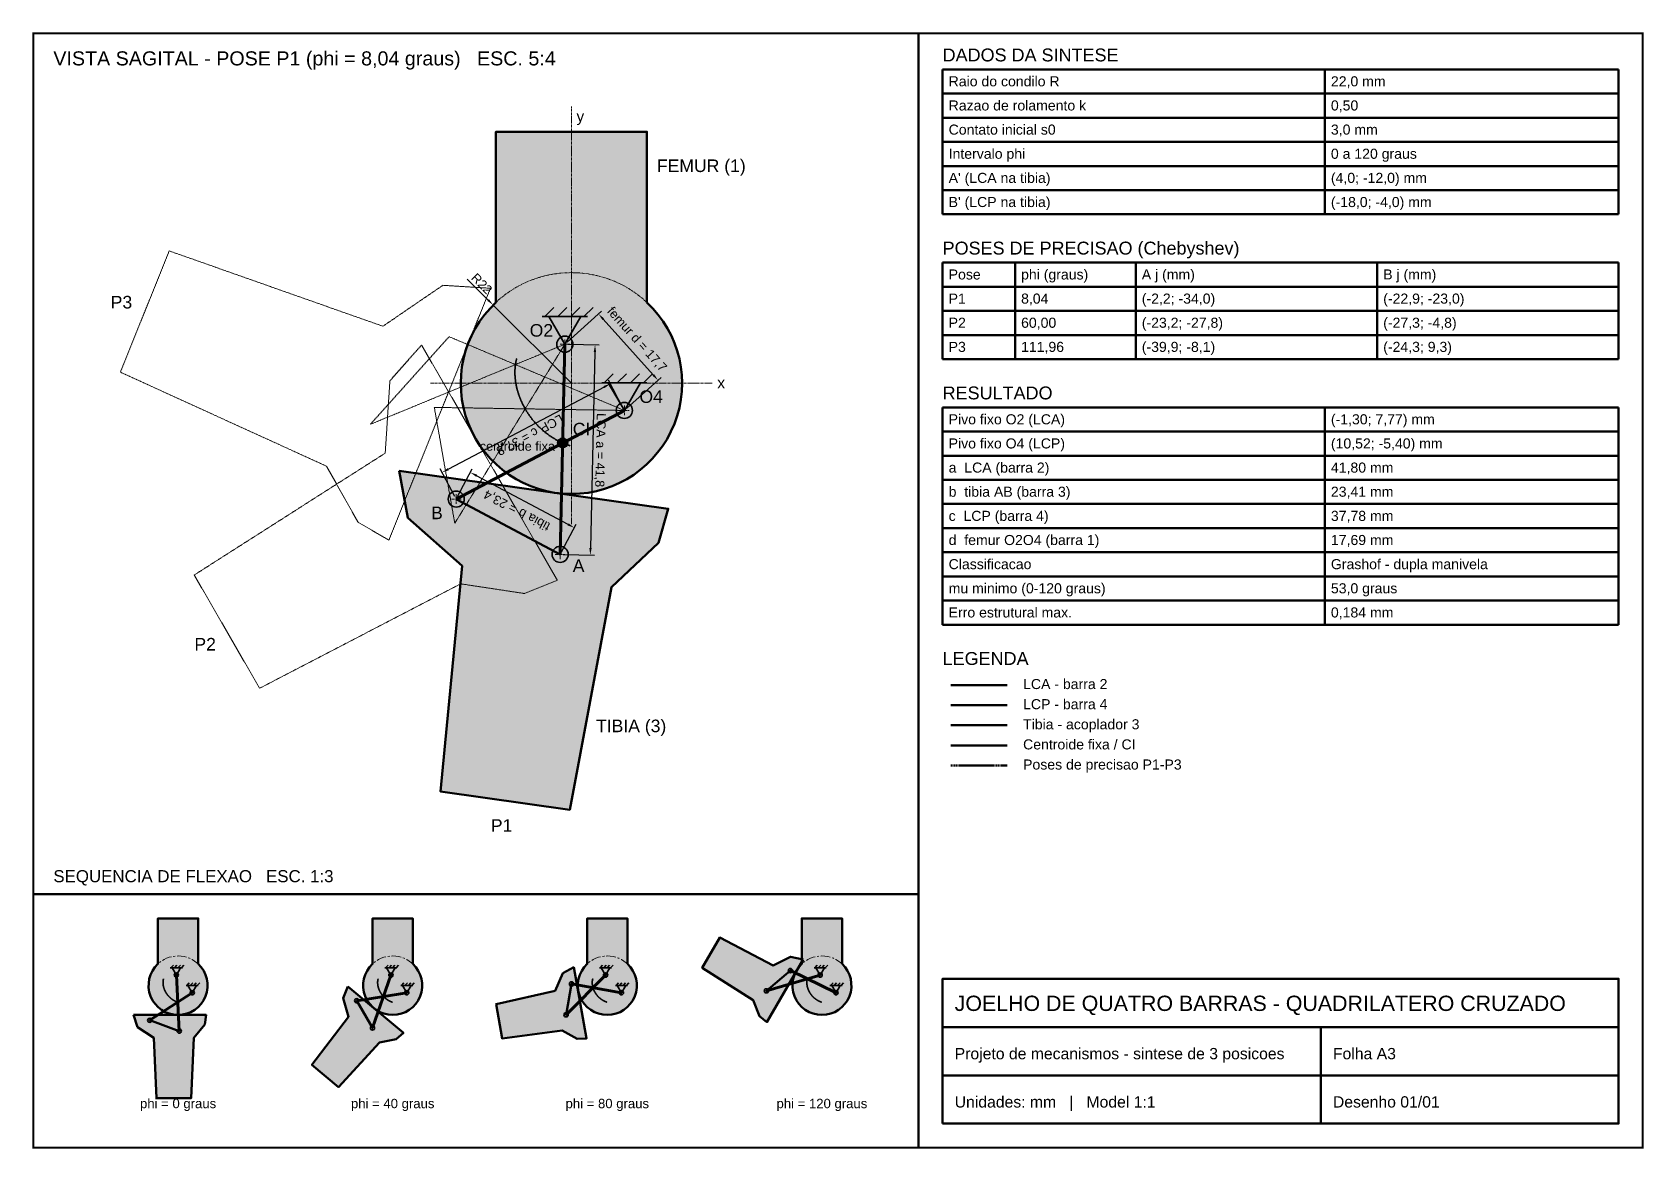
# Paper-space layout 'A3' of a CAD drawing. Header units: millimetres. Extents: x 10 to 410, y 10 to 287.
# The model-space entities are those that its viewports show. They can reach past a viewport. Long polylines and large blocks are cut down to what shows.
import ezdxf
from ezdxf.enums import TextEntityAlignment as Align

# ---------------------------------------------------------------- set-up
doc = ezdxf.new("R2010")
doc.units = ezdxf.units.MM
doc.header["$LTSCALE"] = 0.25
doc.linetypes.add('CENTER', pattern=[5.08, 3.175, -0.635, 0.635, -0.635])
doc.linetypes.add('DASHED', pattern=[1.524, 1.27, -0.254])
for name, color, linetype, lineweight in [('ACOPLADOR_AB', 30, 'CONTINUOUS', 50), ('CENTROIDE', 5, 'CONTINUOUS', 35), ('CI', 5, 'CONTINUOUS', 25), ('CONDILO_REF', 8, 'CENTER', 18), ('COTAS', 3, 'CONTINUOUS', 18), ('EIXOS', 8, 'CENTER', 13), ('FEMUR', 8, 'CONTINUOUS', 50), ('FORMATO', 7, 'CONTINUOUS', 50), ('LCA_BARRA2', 1, 'CONTINUOUS', 70), ('LCP_BARRA4', 4, 'CONTINUOUS', 70), ('PIVOS', 7, 'CONTINUOUS', 35), ('POSES_PRECISAO', 9, 'DASHED', 18), ('TEXTO', 7, 'CONTINUOUS', 25), ('TIBIA_BARRA3', 30, 'CONTINUOUS', 50)]:
    doc.layers.add(name, color=color, linetype=linetype, lineweight=lineweight)
doc.layers.add('VIEWPORT', color=8, linetype='CONTINUOUS', lineweight=13, plot=False)
doc.layers.get('VIEWPORT').off()
doc.styles.add('CAD', font='arial.ttf')
doc.dimstyles.new('COTA_MECANISMO', dxfattribs={"dimtxt": 1.8, "dimasz": 1.4, "dimexe": 0.8, "dimexo": 0.6, "dimgap": 0.5, "dimtad": 1, "dimdec": 1, "dimtxsty": 'CAD', "dimcen": 2.5, "dimclrd": 3, "dimclre": 3, "dimclrt": 3, "dimazin": 3, "dimtfac": 1, "dimtmove": 0, "dimatfit": 3})

msp = doc.modelspace()

# ---------------------------------------------------------------- hatches: boundary and pattern name
at = {"layer": 'CI'}
h = msp.add_hatch(color=5, dxfattribs=at)
edge = h.paths.add_edge_path()
edge.add_arc((-1.74, -11.86), 1, 0, 360)
at = {"layer": 'FEMUR'}
for points in [[(15, 16.09), (15, 50), (-15, 50), (-15, 16.09, 2.539565)], [(15, -213.91), (15, -180), (-15, -180), (-15, -213.91, 2.539565)], [(175, -213.91), (175, -180), (145, -180), (145, -213.91, 2.539565)], [(335, -213.91), (335, -180), (305, -180), (305, -213.91, 2.539565)], [(495, -213.91), (495, -180), (465, -180), (465, -213.91, 2.539565)]]:
    msp.add_hatch(color=254, dxfattribs=at).paths.add_polyline_path(points)
at = {"layer": 'TIBIA_BARRA3'}
for points in [[(-34.22, -17.38), (19.25, -24.94), (17.28, -31.73), (7.96, -40.51), (-0.32, -84.79), (-26.06, -81.15), (-21.75, -36.32), (-32.51, -26.72)], [(465.98, -210.54), (438.98, -257.3), (433.42, -252.94), (428.76, -241.01), (390.79, -216.77), (403.79, -194.26), (443.76, -215.03), (456.69, -208.63)], [(295.17, -216.33), (304.54, -269.51), (297.48, -269.74), (286.24, -263.6), (241.58, -269.44), (237.06, -243.84), (281.03, -234.05), (286.83, -220.84)], [(126.6, -230.65), (167.97, -265.36), (162.7, -270.08), (150.14, -272.6), (119.69, -305.79), (99.77, -289.07), (127.16, -253.32), (123.11, -239.47)], [(-33.17, -251.98), (20.83, -251.98), (19.83, -258.98), (11.83, -268.98), (9.83, -313.98), (-16.17, -313.98), (-18.17, -268.98), (-30.17, -260.98)]]:
    msp.add_hatch(color=254, dxfattribs=at).paths.add_polyline_path(points)

# ---------------------------------------------------------------- linework, layer by layer
at = {"layer": 'ACOPLADOR_AB'}
for p, q in [((-2.24, -34.02), (-22.9, -23.02)), ((438.59, -233.98), (456.52, -218.93)), ((289.25, -251.89), (293.31, -228.84)), ((144.93, -261.7), (133.22, -241.43)), ((0.83, -263.98), (-21.17, -255.98))]:
    msp.add_line(p, q, dxfattribs=at)
at = {"layer": 'CENTROIDE'}
for points in [[(-0.27, -12.41), (-0.45, -12.35), (-0.64, -12.29), (-0.82, -12.23), (-1, -12.16), (-1.19, -12.09), (-1.37, -12.02), (-1.55, -11.94), (-1.73, -11.87), (-1.91, -11.79), (-2.09, -11.71), (-2.27, -11.62), (-2.44, -11.53), (-2.62, -11.45), (-2.79, -11.35), (-2.97, -11.26), (-3.14, -11.16), (-3.31, -11.06), (-3.48, -10.96), (-3.65, -10.86), (-3.82, -10.75), (-3.99, -10.64), (-4.15, -10.53), (-4.32, -10.42), (-4.48, -10.31), (-4.64, -10.19), (-4.8, -10.07), (-4.96, -9.95), (-5.12, -9.83), (-5.27, -9.7), (-5.43, -9.57), (-5.58, -9.45), (-5.73, -9.32), (-5.88, -9.18), (-6.02, -9.05), (-6.17, -8.91), (-6.31, -8.78), (-6.46, -8.64), (-6.6, -8.5), (-6.74, -8.36), (-6.87, -8.21), (-7.01, -8.07), (-7.14, -7.92), (-7.27, -7.77), (-7.4, -7.62), (-7.53, -7.47), (-7.65, -7.32), (-7.78, -7.17), (-7.9, -7.01), (-8.02, -6.86), (-8.13, -6.7), (-8.25, -6.54), (-8.36, -6.39), (-8.47, -6.23), (-8.58, -6.07), (-8.69, -5.9), (-8.8, -5.74), (-8.9, -5.58), (-9, -5.41), (-9.1, -5.25), (-9.19, -5.08), (-9.29, -4.92), (-9.38, -4.75), (-9.47, -4.58), (-9.56, -4.41), (-9.64, -4.24), (-9.73, -4.07), (-9.81, -3.9), (-9.89, -3.73), (-9.96, -3.56), (-10.04, -3.39), (-10.11, -3.22), (-10.18, -3.05), (-10.25, -2.88), (-10.31, -2.7), (-10.38, -2.53), (-10.44, -2.36), (-10.5, -2.19), (-10.55, -2.01), (-10.61, -1.84), (-10.66, -1.67), (-10.71, -1.49), (-10.76, -1.32), (-10.8, -1.15), (-10.85, -0.97), (-10.89, -0.8), (-10.93, -0.63), (-10.96, -0.46), (-11, -0.28), (-11.03, -0.11), (-11.06, 0.06), (-11.09, 0.23), (-11.11, 0.4), (-11.13, 0.57), (-11.15, 0.75), (-11.17, 0.92), (-11.19, 1.09), (-11.2, 1.25), (-11.21, 1.42), (-11.22, 1.59), (-11.23, 1.76), (-11.23, 1.93), (-11.24, 2.09), (-11.23, 2.26), (-11.23, 2.43), (-11.23, 2.59), (-11.22, 2.75), (-11.21, 2.92), (-11.2, 3.08), (-11.19, 3.24), (-11.17, 3.4), (-11.15, 3.56), (-11.13, 3.72), (-11.11, 3.88), (-11.08, 4.04), (-11.05, 4.19), (-11.02, 4.35), (-10.99, 4.5), (-10.95, 4.66), (-10.91, 4.81), (-10.87, 4.96)], [(-0.27, -242.41), (-0.45, -242.35), (-0.64, -242.29), (-0.82, -242.23), (-1, -242.16), (-1.19, -242.09), (-1.37, -242.02), (-1.55, -241.94), (-1.73, -241.87), (-1.91, -241.79), (-2.09, -241.71), (-2.27, -241.62), (-2.44, -241.53), (-2.62, -241.45), (-2.79, -241.35), (-2.97, -241.26), (-3.14, -241.16), (-3.31, -241.06), (-3.48, -240.96), (-3.65, -240.86), (-3.82, -240.75), (-3.99, -240.64), (-4.15, -240.53), (-4.32, -240.42), (-4.48, -240.31), (-4.64, -240.19), (-4.8, -240.07), (-4.96, -239.95), (-5.12, -239.83), (-5.27, -239.7), (-5.43, -239.57), (-5.58, -239.45), (-5.73, -239.32), (-5.88, -239.18), (-6.02, -239.05), (-6.17, -238.91), (-6.31, -238.78), (-6.46, -238.64), (-6.6, -238.5), (-6.74, -238.36), (-6.87, -238.21), (-7.01, -238.07), (-7.14, -237.92), (-7.27, -237.77), (-7.4, -237.62), (-7.53, -237.47), (-7.65, -237.32), (-7.78, -237.17), (-7.9, -237.01), (-8.02, -236.86), (-8.13, -236.7), (-8.25, -236.54), (-8.36, -236.39), (-8.47, -236.23), (-8.58, -236.07), (-8.69, -235.9), (-8.8, -235.74), (-8.9, -235.58), (-9, -235.41), (-9.1, -235.25), (-9.19, -235.08), (-9.29, -234.92), (-9.38, -234.75), (-9.47, -234.58), (-9.56, -234.41), (-9.64, -234.24), (-9.73, -234.07), (-9.81, -233.9), (-9.89, -233.73), (-9.96, -233.56), (-10.04, -233.39), (-10.11, -233.22), (-10.18, -233.05), (-10.25, -232.88), (-10.31, -232.7), (-10.38, -232.53), (-10.44, -232.36), (-10.5, -232.19), (-10.55, -232.01), (-10.61, -231.84), (-10.66, -231.67), (-10.71, -231.49), (-10.76, -231.32), (-10.8, -231.15), (-10.85, -230.97), (-10.89, -230.8), (-10.93, -230.63), (-10.96, -230.46), (-11, -230.28), (-11.03, -230.11), (-11.06, -229.94), (-11.09, -229.77), (-11.11, -229.6), (-11.13, -229.43), (-11.15, -229.25), (-11.17, -229.08), (-11.19, -228.91), (-11.2, -228.75), (-11.21, -228.58), (-11.22, -228.41), (-11.23, -228.24), (-11.23, -228.07), (-11.24, -227.91), (-11.23, -227.74), (-11.23, -227.57), (-11.23, -227.41), (-11.22, -227.25), (-11.21, -227.08), (-11.2, -226.92), (-11.19, -226.76), (-11.17, -226.6), (-11.15, -226.44), (-11.13, -226.28), (-11.11, -226.12), (-11.08, -225.96), (-11.05, -225.81), (-11.02, -225.65), (-10.99, -225.5), (-10.95, -225.34), (-10.91, -225.19), (-10.87, -225.04)], [(159.73, -242.41), (159.55, -242.35), (159.36, -242.29), (159.18, -242.23), (159, -242.16), (158.81, -242.09), (158.63, -242.02), (158.45, -241.94), (158.27, -241.87), (158.09, -241.79), (157.91, -241.71), (157.73, -241.62), (157.56, -241.53), (157.38, -241.45), (157.21, -241.35), (157.03, -241.26), (156.86, -241.16), (156.69, -241.06), (156.52, -240.96), (156.35, -240.86), (156.18, -240.75), (156.01, -240.64), (155.85, -240.53), (155.68, -240.42), (155.52, -240.31), (155.36, -240.19), (155.2, -240.07), (155.04, -239.95), (154.88, -239.83), (154.73, -239.7), (154.57, -239.57), (154.42, -239.45), (154.27, -239.32), (154.12, -239.18), (153.98, -239.05), (153.83, -238.91), (153.69, -238.78), (153.54, -238.64), (153.4, -238.5), (153.26, -238.36), (153.13, -238.21), (152.99, -238.07), (152.86, -237.92), (152.73, -237.77), (152.6, -237.62), (152.47, -237.47), (152.35, -237.32), (152.22, -237.17), (152.1, -237.01), (151.98, -236.86), (151.87, -236.7), (151.75, -236.54), (151.64, -236.39), (151.53, -236.23), (151.42, -236.07), (151.31, -235.9), (151.2, -235.74), (151.1, -235.58), (151, -235.41), (150.9, -235.25), (150.81, -235.08), (150.71, -234.92), (150.62, -234.75), (150.53, -234.58), (150.44, -234.41), (150.36, -234.24), (150.27, -234.07), (150.19, -233.9), (150.11, -233.73), (150.04, -233.56), (149.96, -233.39), (149.89, -233.22), (149.82, -233.05), (149.75, -232.88), (149.69, -232.7), (149.62, -232.53), (149.56, -232.36), (149.5, -232.19), (149.45, -232.01), (149.39, -231.84), (149.34, -231.67), (149.29, -231.49), (149.24, -231.32), (149.2, -231.15), (149.15, -230.97), (149.11, -230.8), (149.07, -230.63), (149.04, -230.46), (149, -230.28), (148.97, -230.11), (148.94, -229.94), (148.91, -229.77), (148.89, -229.6), (148.87, -229.43), (148.85, -229.25), (148.83, -229.08), (148.81, -228.91), (148.8, -228.75), (148.79, -228.58), (148.78, -228.41), (148.77, -228.24), (148.77, -228.07), (148.76, -227.91), (148.77, -227.74), (148.77, -227.57), (148.77, -227.41), (148.78, -227.25), (148.79, -227.08), (148.8, -226.92), (148.81, -226.76), (148.83, -226.6), (148.85, -226.44), (148.87, -226.28), (148.89, -226.12), (148.92, -225.96), (148.95, -225.81), (148.98, -225.65), (149.01, -225.5), (149.05, -225.34), (149.09, -225.19), (149.13, -225.04)], [(319.73, -242.41), (319.55, -242.35), (319.36, -242.29), (319.18, -242.23), (319, -242.16), (318.81, -242.09), (318.63, -242.02), (318.45, -241.94), (318.27, -241.87), (318.09, -241.79), (317.91, -241.71), (317.73, -241.62), (317.56, -241.53), (317.38, -241.45), (317.21, -241.35), (317.03, -241.26), (316.86, -241.16), (316.69, -241.06), (316.52, -240.96), (316.35, -240.86), (316.18, -240.75), (316.01, -240.64), (315.85, -240.53), (315.68, -240.42), (315.52, -240.31), (315.36, -240.19), (315.2, -240.07), (315.04, -239.95), (314.88, -239.83), (314.73, -239.7), (314.57, -239.57), (314.42, -239.45), (314.27, -239.32), (314.12, -239.18), (313.98, -239.05), (313.83, -238.91), (313.69, -238.78), (313.54, -238.64), (313.4, -238.5), (313.26, -238.36), (313.13, -238.21), (312.99, -238.07), (312.86, -237.92), (312.73, -237.77), (312.6, -237.62), (312.47, -237.47), (312.35, -237.32), (312.22, -237.17), (312.1, -237.01), (311.98, -236.86), (311.87, -236.7), (311.75, -236.54), (311.64, -236.39), (311.53, -236.23), (311.42, -236.07), (311.31, -235.9), (311.2, -235.74), (311.1, -235.58), (311, -235.41), (310.9, -235.25), (310.81, -235.08), (310.71, -234.92), (310.62, -234.75), (310.53, -234.58), (310.44, -234.41), (310.36, -234.24), (310.27, -234.07), (310.19, -233.9), (310.11, -233.73), (310.04, -233.56), (309.96, -233.39), (309.89, -233.22), (309.82, -233.05), (309.75, -232.88), (309.69, -232.7), (309.62, -232.53), (309.56, -232.36), (309.5, -232.19), (309.45, -232.01), (309.39, -231.84), (309.34, -231.67), (309.29, -231.49), (309.24, -231.32), (309.2, -231.15), (309.15, -230.97), (309.11, -230.8), (309.07, -230.63), (309.04, -230.46), (309, -230.28), (308.97, -230.11), (308.94, -229.94), (308.91, -229.77), (308.89, -229.6), (308.87, -229.43), (308.85, -229.25), (308.83, -229.08), (308.81, -228.91), (308.8, -228.75), (308.79, -228.58), (308.78, -228.41), (308.77, -228.24), (308.77, -228.07), (308.76, -227.91), (308.77, -227.74), (308.77, -227.57), (308.77, -227.41), (308.78, -227.25), (308.79, -227.08), (308.8, -226.92), (308.81, -226.76), (308.83, -226.6), (308.85, -226.44), (308.87, -226.28), (308.89, -226.12), (308.92, -225.96), (308.95, -225.81), (308.98, -225.65), (309.01, -225.5), (309.05, -225.34), (309.09, -225.19), (309.13, -225.04)], [(479.73, -242.41), (479.55, -242.35), (479.36, -242.29), (479.18, -242.23), (479, -242.16), (478.81, -242.09), (478.63, -242.02), (478.45, -241.94), (478.27, -241.87), (478.09, -241.79), (477.91, -241.71), (477.73, -241.62), (477.56, -241.53), (477.38, -241.45), (477.21, -241.35), (477.03, -241.26), (476.86, -241.16), (476.69, -241.06), (476.52, -240.96), (476.35, -240.86), (476.18, -240.75), (476.01, -240.64), (475.85, -240.53), (475.68, -240.42), (475.52, -240.31), (475.36, -240.19), (475.2, -240.07), (475.04, -239.95), (474.88, -239.83), (474.73, -239.7), (474.57, -239.57), (474.42, -239.45), (474.27, -239.32), (474.12, -239.18), (473.98, -239.05), (473.83, -238.91), (473.69, -238.78), (473.54, -238.64), (473.4, -238.5), (473.26, -238.36), (473.13, -238.21), (472.99, -238.07), (472.86, -237.92), (472.73, -237.77), (472.6, -237.62), (472.47, -237.47), (472.35, -237.32), (472.22, -237.17), (472.1, -237.01), (471.98, -236.86), (471.87, -236.7), (471.75, -236.54), (471.64, -236.39), (471.53, -236.23), (471.42, -236.07), (471.31, -235.9), (471.2, -235.74), (471.1, -235.58), (471, -235.41), (470.9, -235.25), (470.81, -235.08), (470.71, -234.92), (470.62, -234.75), (470.53, -234.58), (470.44, -234.41), (470.36, -234.24), (470.27, -234.07), (470.19, -233.9), (470.11, -233.73), (470.04, -233.56), (469.96, -233.39), (469.89, -233.22), (469.82, -233.05), (469.75, -232.88), (469.69, -232.7), (469.62, -232.53), (469.56, -232.36), (469.5, -232.19), (469.45, -232.01), (469.39, -231.84), (469.34, -231.67), (469.29, -231.49), (469.24, -231.32), (469.2, -231.15), (469.15, -230.97), (469.11, -230.8), (469.07, -230.63), (469.04, -230.46), (469, -230.28), (468.97, -230.11), (468.94, -229.94), (468.91, -229.77), (468.89, -229.6), (468.87, -229.43), (468.85, -229.25), (468.83, -229.08), (468.81, -228.91), (468.8, -228.75), (468.79, -228.58), (468.78, -228.41), (468.77, -228.24), (468.77, -228.07), (468.76, -227.91), (468.77, -227.74), (468.77, -227.57), (468.77, -227.41), (468.78, -227.25), (468.79, -227.08), (468.8, -226.92), (468.81, -226.76), (468.83, -226.6), (468.85, -226.44), (468.87, -226.28), (468.89, -226.12), (468.92, -225.96), (468.95, -225.81), (468.98, -225.65), (469.01, -225.5), (469.05, -225.34), (469.09, -225.19), (469.13, -225.04)]]:
    msp.add_spline(points, degree=3, dxfattribs=at)
at = {"layer": 'CI', "linetype": 'DASHED'}
for p in [(-22.9, -23.02), (-2.24, -34.02)]:
    msp.add_line(p, (-1.74, -11.86), dxfattribs=at)
at = {"layer": 'CI'}
msp.add_circle((-1.74, -11.86), 1, dxfattribs=at)
at = {"layer": 'CONDILO_REF'}
for centre in [(0, 0), (0, -230), (160, -230), (320, -230), (480, -230)]:
    msp.add_circle(centre, 22, dxfattribs=at)
at = {"layer": 'EIXOS'}
for p, q in [((0, -28), (0, 55)), ((-2.26, 7.77), (-0.34, 7.77)), ((-1.3, 6.81), (-1.3, 8.73)), ((-28, 0), (28, 0)), ((9.56, -5.4), (11.48, -5.4)), ((10.52, -6.36), (10.52, -4.44)), ((-22.9, -23.98), (-22.9, -22.06)), ((-23.86, -23.02), (-21.94, -23.02)), ((-3.2, -34.02), (-1.28, -34.02)), ((-2.24, -34.98), (-2.24, -33.06)), ((455.56, -218.93), (457.48, -218.93)), ((456.52, -219.89), (456.52, -217.97)), ((-2.26, -222.23), (-0.34, -222.23)), ((-1.3, -223.19), (-1.3, -221.27)), ((157.74, -222.23), (159.66, -222.23)), ((158.7, -223.19), (158.7, -221.27)), ((317.74, -222.23), (319.66, -222.23)), ((318.7, -223.19), (318.7, -221.27)), ((477.74, -222.23), (479.66, -222.23)), ((478.7, -223.19), (478.7, -221.27)), ((292.35, -228.84), (294.27, -228.84)), ((293.31, -229.8), (293.31, -227.88)), ((438.59, -234.94), (438.59, -233.02)), ((9.56, -235.4), (11.48, -235.4)), ((10.52, -236.36), (10.52, -234.44)), ((169.56, -235.4), (171.48, -235.4)), ((170.52, -236.36), (170.52, -234.44)), ((329.56, -235.4), (331.48, -235.4)), ((330.52, -236.36), (330.52, -234.44)), ((437.63, -233.98), (439.55, -233.98)), ((489.56, -235.4), (491.48, -235.4)), ((490.52, -236.36), (490.52, -234.44)), ((132.26, -241.43), (134.18, -241.43)), ((133.22, -242.39), (133.22, -240.47)), ((288.29, -251.89), (290.21, -251.89)), ((289.25, -252.85), (289.25, -250.93)), ((-22.13, -255.98), (-20.21, -255.98)), ((-21.17, -256.94), (-21.17, -255.02)), ((143.97, -261.7), (145.89, -261.7)), ((144.93, -262.66), (144.93, -260.74)), ((-0.13, -263.98), (1.79, -263.98)), ((0.83, -264.94), (0.83, -263.02))]:
    msp.add_line(p, q, dxfattribs=at)
at = {"layer": 'FEMUR'}
for points in [[(15, 16.09), (15, 50), (-15, 50), (-15, 16.09, 2.539565)], [(15, -213.91), (15, -180), (-15, -180), (-15, -213.91, 2.539565)], [(175, -213.91), (175, -180), (145, -180), (145, -213.91, 2.539565)], [(335, -213.91), (335, -180), (305, -180), (305, -213.91, 2.539565)], [(495, -213.91), (495, -180), (465, -180), (465, -213.91, 2.539565)]]:
    msp.add_lwpolyline(points, format="xyb", close=True, dxfattribs=at)
at = {"layer": 'LCA_BARRA2'}
for p, q in [((-1.3, 7.77), (-2.24, -34.02)), ((-1.3, -222.23), (0.83, -263.98)), ((158.7, -222.23), (144.93, -261.7)), ((318.7, -222.23), (289.25, -251.89)), ((478.7, -222.23), (438.59, -233.98))]:
    msp.add_line(p, q, dxfattribs=at)
at = {"layer": 'LCP_BARRA4'}
for p, q in [((10.52, -5.4), (-22.9, -23.02)), ((490.52, -235.4), (456.52, -218.93)), ((330.52, -235.4), (293.31, -228.84)), ((10.52, -235.4), (-21.17, -255.98)), ((170.52, -235.4), (133.22, -241.43))]:
    msp.add_line(p, q, dxfattribs=at)
at = {"layer": 'PIVOS'}
for p, q in [((-5.8, 13.27), (3.2, 13.27)), ((-5.3, 13.27), (-3.5, 15.07)), ((-2.7, 13.27), (-0.9, 15.07)), ((-0.1, 13.27), (1.7, 15.07)), ((2.5, 13.27), (4.3, 15.07)), ((6.02, 0.1), (15.02, 0.1)), ((6.52, 0.1), (8.32, 1.9)), ((9.12, 0.1), (10.92, 1.9)), ((11.72, 0.1), (13.52, 1.9)), ((14.32, 0.1), (16.12, 1.9)), ((-5.8, -216.73), (3.2, -216.73)), ((-5.3, -216.73), (-3.5, -214.93)), ((-2.7, -216.73), (-0.9, -214.93)), ((-0.1, -216.73), (1.7, -214.93)), ((2.5, -216.73), (4.3, -214.93)), ((154.2, -216.73), (163.2, -216.73)), ((154.7, -216.73), (156.5, -214.93)), ((157.3, -216.73), (159.1, -214.93)), ((159.9, -216.73), (161.7, -214.93)), ((162.5, -216.73), (164.3, -214.93)), ((314.2, -216.73), (323.2, -216.73)), ((314.7, -216.73), (316.5, -214.93)), ((317.3, -216.73), (319.1, -214.93)), ((319.9, -216.73), (321.7, -214.93)), ((322.5, -216.73), (324.3, -214.93)), ((474.2, -216.73), (483.2, -216.73)), ((474.7, -216.73), (476.5, -214.93)), ((477.3, -216.73), (479.1, -214.93)), ((479.9, -216.73), (481.7, -214.93)), ((482.5, -216.73), (484.3, -214.93)), ((6.02, -229.9), (15.02, -229.9)), ((6.52, -229.9), (8.32, -228.1)), ((9.12, -229.9), (10.92, -228.1)), ((11.72, -229.9), (13.52, -228.1)), ((14.32, -229.9), (16.12, -228.1)), ((166.02, -229.9), (175.02, -229.9)), ((166.52, -229.9), (168.32, -228.1)), ((169.12, -229.9), (170.92, -228.1)), ((171.72, -229.9), (173.52, -228.1)), ((174.32, -229.9), (176.12, -228.1)), ((326.02, -229.9), (335.02, -229.9)), ((326.52, -229.9), (328.32, -228.1)), ((329.12, -229.9), (330.92, -228.1)), ((331.72, -229.9), (333.52, -228.1)), ((334.32, -229.9), (336.12, -228.1)), ((486.02, -229.9), (495.02, -229.9)), ((486.52, -229.9), (488.32, -228.1)), ((489.12, -229.9), (490.92, -228.1)), ((491.72, -229.9), (493.52, -228.1)), ((494.32, -229.9), (496.12, -228.1))]:
    msp.add_line(p, q, dxfattribs=at)
for points in [[(-1.3, 7.77), (-4.5, 13.27), (1.9, 13.27)], [(10.52, -5.4), (7.32, 0.1), (13.72, 0.1)], [(-1.3, -222.23), (-4.5, -216.73), (1.9, -216.73)], [(158.7, -222.23), (155.5, -216.73), (161.9, -216.73)], [(318.7, -222.23), (315.5, -216.73), (321.9, -216.73)], [(478.7, -222.23), (475.5, -216.73), (481.9, -216.73)], [(10.52, -235.4), (7.32, -229.9), (13.72, -229.9)], [(170.52, -235.4), (167.32, -229.9), (173.72, -229.9)], [(330.52, -235.4), (327.32, -229.9), (333.72, -229.9)], [(490.52, -235.4), (487.32, -229.9), (493.72, -229.9)]]:
    msp.add_lwpolyline(points, close=True, dxfattribs=at)
for centre in [(-1.3, 7.77), (10.52, -5.4), (-22.9, -23.02), (-2.24, -34.02), (456.52, -218.93), (-1.3, -222.23), (158.7, -222.23), (318.7, -222.23), (478.7, -222.23), (293.31, -228.84), (10.52, -235.4), (170.52, -235.4), (330.52, -235.4), (438.59, -233.98), (490.52, -235.4), (133.22, -241.43), (289.25, -251.89), (-21.17, -255.98), (0.83, -263.98), (144.93, -261.7)]:
    msp.add_circle(centre, 1.6, dxfattribs=at)
at = {"layer": 'POSES_PRECISAO'}
for p, q in [((-39.95, -8.15), (-24.3, 9.26)), ((-1.3, 7.77), (-39.95, -8.15)), ((10.52, -5.4), (-24.3, 9.26)), ((-1.3, 7.77), (-23.19, -27.84)), ((10.52, -5.4), (-27.26, -4.79)), ((-23.19, -27.84), (-27.26, -4.79))]:
    msp.add_line(p, q, dxfattribs=at)
for points in [[(-16.1, 18.9), (-36.3, -31.18), (-42.41, -27.64), (-48.7, -16.48), (-89.68, 2.21), (-79.96, 26.32), (-37.48, 11.34), (-25.57, 19.48)], [(-29.79, 7.6), (-2.79, -39.16), (-9.36, -41.8), (-22.02, -39.87), (-61.99, -60.64), (-74.99, -38.12), (-37.02, -13.89), (-36.09, 0.5)], [(-34.22, -17.38), (19.25, -24.94), (17.28, -31.73), (7.96, -40.51), (-0.32, -84.79), (-26.06, -81.15), (-21.75, -36.32), (-32.51, -26.72)]]:
    msp.add_lwpolyline(points, close=True, dxfattribs=at)
at = {"layer": 'TIBIA_BARRA3'}
for points in [[(-34.22, -17.38), (19.25, -24.94), (17.28, -31.73), (7.96, -40.51), (-0.32, -84.79), (-26.06, -81.15), (-21.75, -36.32), (-32.51, -26.72)], [(465.98, -210.54), (438.98, -257.3), (433.42, -252.94), (428.76, -241.01), (390.79, -216.77), (403.79, -194.26), (443.76, -215.03), (456.69, -208.63)], [(295.17, -216.33), (304.54, -269.51), (297.48, -269.74), (286.24, -263.6), (241.58, -269.44), (237.06, -243.84), (281.03, -234.05), (286.83, -220.84)], [(126.6, -230.65), (167.97, -265.36), (162.7, -270.08), (150.14, -272.6), (119.69, -305.79), (99.77, -289.07), (127.16, -253.32), (123.11, -239.47)], [(-33.17, -251.98), (20.83, -251.98), (19.83, -258.98), (11.83, -268.98), (9.83, -313.98), (-16.17, -313.98), (-18.17, -268.98), (-30.17, -260.98)]]:
    msp.add_lwpolyline(points, close=True, dxfattribs=at)

# ---------------------------------------------------------------- texts
at = {"layer": 'CENTROIDE', "style": 'CAD'}
msp.add_text('centroide fixa', height=1.8, dxfattribs=at).set_placement((-3.27, -13.41), align=Align.RIGHT)
at = {"layer": 'CI', "style": 'CAD'}
msp.add_text('CI', height=2.5, dxfattribs=at).set_placement((0.26, -10.36))
at = {"layer": 'POSES_PRECISAO', "style": 'CAD'}
for s, p in [('P3', (-89.46, 16.13)), ('P2', (-72.82, -51.88)), ('P1', (-13.89, -87.92))]:
    msp.add_text(s, height=2.5, dxfattribs=at).set_placement(p, align=Align.MIDDLE_CENTER)
at = {"layer": 'TEXTO', "style": 'CAD'}
for s, height, p in [('y', 2.2, (1, 52)), ('FEMUR (1)', 2.5, (17, 42)), ('O2', 2.5, (-8.3, 9.27)), ('x', 2.2, (29, -1)), ('O4', 2.5, (13.52, -3.9)), ('B', 2.5, (-27.9, -27.02)), ('A', 2.5, (0.26, -37.52)), ('TIBIA (3)', 2.5, (4.89, -69.37))]:
    msp.add_text(s, height=height, dxfattribs=at).set_placement(p)
for s, p in [('phi = 0 graus', (0, -318)), ('phi = 40 graus', (160, -318)), ('phi = 80 graus', (320, -318)), ('phi = 120 graus', (480, -318))]:
    msp.add_text(s, height=7, dxfattribs=at).set_placement(p, align=Align.MIDDLE_CENTER)

# ---------------------------------------------------------------- dimensions: what is measured, and where the dimension line sits
at = {"layer": 'COTAS'}
msp.add_radius_dim(center=(0, 0), mpoint=(-15.56, 15.56), dimstyle='COTA_MECANISMO', override={"dimpost": 'R<>'}, dxfattribs=at).render()
for base, p1, p2, angle, override in [((5.4, 13.78), (-1.3, 7.77), (10.52, -5.4), 311.8949, {"dimpost": 'femur d = <>'}), ((4.7, 7.63), (-1.3, 7.77), (-2.24, -34.02), 268.7107, {"dimpost": 'LCA a = <>'}), ((7.72, -0.1), (10.52, -5.4), (-22.9, -23.02), 207.8008, {"dimpost": 'LCP c = <>'}), ((0.58, -28.72), (-2.24, -34.02), (-22.9, -23.02), 151.9784, {"dimpost": 'tibia b = <>'})]:
    msp.add_linear_dim(base=base, p1=p1, p2=p2, angle=angle, dimstyle='COTA_MECANISMO', override=override, dxfattribs=at).render()

psp = doc.layouts.new('A3')

# ---------------------------------------------------------------- linework, layer by layer
at = {"layer": 'ACOPLADOR_AB', "lineweight": 50}
psp.add_line((238, 115), (252, 115), dxfattribs=at)
at = {"layer": 'CENTROIDE', "lineweight": 50}
psp.add_line((238, 110), (252, 110), dxfattribs=at)
at = {"layer": 'FORMATO'}
for p, q in [((230, 10), (230, 287)), ((236, 278), (404, 278)), ((236, 278), (236, 242)), ((331, 278), (331, 242)), ((404, 278), (404, 242)), ((236, 272), (404, 272)), ((236, 266), (404, 266)), ((236, 260), (404, 260)), ((236, 254), (404, 254)), ((236, 248), (404, 248)), ((236, 242), (404, 242)), ((236, 230), (404, 230)), ((236, 230), (236, 206)), ((254, 230), (254, 206)), ((284, 230), (284, 206)), ((344, 230), (344, 206)), ((404, 230), (404, 206)), ((236, 224), (404, 224)), ((236, 218), (404, 218)), ((236, 212), (404, 212)), ((236, 206), (404, 206)), ((236, 194), (404, 194)), ((236, 194), (236, 140)), ((331, 194), (331, 140)), ((404, 194), (404, 140)), ((236, 188), (404, 188)), ((236, 182), (404, 182)), ((236, 176), (404, 176)), ((236, 170), (404, 170)), ((236, 164), (404, 164)), ((236, 158), (404, 158)), ((236, 152), (404, 152)), ((236, 146), (404, 146)), ((236, 140), (404, 140)), ((10, 73), (230, 73)), ((236, 40), (404, 40)), ((330, 16), (330, 40)), ((236, 28), (404, 28))]:
    psp.add_line(p, q, dxfattribs=at)
at = {"layer": 'FORMATO', "const_width": 0.5}
psp.add_lwpolyline([(10, 10), (410, 10), (410, 287), (10, 287)], close=True, dxfattribs=at)
at = {"layer": 'FORMATO'}
psp.add_lwpolyline([(236, 16), (404, 16), (404, 52), (236, 52)], close=True, dxfattribs=at)
at = {"layer": 'LCA_BARRA2', "lineweight": 50}
psp.add_line((238, 125), (252, 125), dxfattribs=at)
at = {"layer": 'LCP_BARRA4', "lineweight": 50}
psp.add_line((238, 120), (252, 120), dxfattribs=at)
at = {"layer": 'POSES_PRECISAO', "lineweight": 50}
psp.add_line((238, 105), (252, 105), dxfattribs=at)

# ---------------------------------------------------------------- texts
at = {"layer": 'TEXTO', "style": 'CAD'}
for s, height, p in [('VISTA SAGITAL - POSE P1 (phi = 8,04 graus)   ESC. 5:4', 3.5, (15, 279)), ('DADOS DA SINTESE', 3.2, (236, 280)), ('Raio do condilo R', 2.5, (237.5, 273.8)), ('22,0 mm', 2.5, (332.5, 273.8)), ('Razao de rolamento k', 2.5, (237.5, 267.8)), ('0,50', 2.5, (332.5, 267.8)), ('Contato inicial s0', 2.5, (237.5, 261.8)), ('3,0 mm', 2.5, (332.5, 261.8)), ('Intervalo phi', 2.5, (237.5, 255.8)), ('0 a 120 graus', 2.5, (332.5, 255.8)), ("A' (LCA na tibia)", 2.5, (237.5, 249.8)), ('(4,0; -12,0) mm', 2.5, (332.5, 249.8)), ("B' (LCP na tibia)", 2.5, (237.5, 243.8)), ('(-18,0; -4,0) mm', 2.5, (332.5, 243.8)), ('POSES DE PRECISAO (Chebyshev)', 3.2, (236, 232)), ('Pose', 2.5, (237.5, 225.8)), ('phi (graus)', 2.5, (255.5, 225.8)), ('A j (mm)', 2.5, (285.5, 225.8)), ('B j (mm)', 2.5, (345.5, 225.8)), ('P1', 2.5, (237.5, 219.8)), ('8,04', 2.5, (255.5, 219.8)), ('(-2,2; -34,0)', 2.5, (285.5, 219.8)), ('(-22,9; -23,0)', 2.5, (345.5, 219.8)), ('P2', 2.5, (237.5, 213.8)), ('60,00', 2.5, (255.5, 213.8)), ('(-23,2; -27,8)', 2.5, (285.5, 213.8)), ('(-27,3; -4,8)', 2.5, (345.5, 213.8)), ('P3', 2.5, (237.5, 207.8)), ('111,96', 2.5, (255.5, 207.8)), ('(-39,9; -8,1)', 2.5, (285.5, 207.8)), ('(-24,3; 9,3)', 2.5, (345.5, 207.8)), ('RESULTADO', 3.2, (236, 196)), ('Pivo fixo O2 (LCA)', 2.5, (237.5, 189.8)), ('(-1,30; 7,77) mm', 2.5, (332.5, 189.8)), ('Pivo fixo O4 (LCP)', 2.5, (237.5, 183.8)), ('(10,52; -5,40) mm', 2.5, (332.5, 183.8)), ('a  LCA (barra 2)', 2.5, (237.5, 177.8)), ('41,80 mm', 2.5, (332.5, 177.8)), ('b  tibia AB (barra 3)', 2.5, (237.5, 171.8)), ('23,41 mm', 2.5, (332.5, 171.8)), ('c  LCP (barra 4)', 2.5, (237.5, 165.8)), ('37,78 mm', 2.5, (332.5, 165.8)), ('d  femur O2O4 (barra 1)', 2.5, (237.5, 159.8)), ('17,69 mm', 2.5, (332.5, 159.8)), ('Classificacao', 2.5, (237.5, 153.8)), ('Grashof - dupla manivela', 2.5, (332.5, 153.8)), ('mu minimo (0-120 graus)', 2.5, (237.5, 147.8)), ('53,0 graus', 2.5, (332.5, 147.8)), ('Erro estrutural max.', 2.5, (237.5, 141.8)), ('0,184 mm', 2.5, (332.5, 141.8)), ('LEGENDA', 3.2, (236, 130)), ('LCA - barra 2', 2.5, (256, 124)), ('LCP - barra 4', 2.5, (256, 119)), ('Tibia - acoplador 3', 2.5, (256, 114)), ('Centroide fixa / CI', 2.5, (256, 109)), ('Poses de precisao P1-P3', 2.5, (256, 104)), ('SEQUENCIA DE FLEXAO   ESC. 1:3', 3, (15, 76)), ('JOELHO DE QUATRO BARRAS - QUADRILATERO CRUZADO', 3.8, (239, 44)), ('Projeto de mecanismos - sintese de 3 posicoes', 2.8, (239, 32)), ('Folha A3', 2.8, (333, 32)), ('Unidades: mm   |   Model 1:1', 2.8, (239, 20)), ('Desenho 01/01', 2.8, (333, 20))]:
    psp.add_text(s, height=height, dxfattribs=at).set_placement(p)

# ---------------------------------------------------------------- viewports
at = {"layer": 'VIEWPORT'}
psp.add_viewport(center=(120, 175), size=(214, 196), view_center_point=(-19, -20), view_height=156.8, dxfattribs=at)
psp.add_viewport(center=(120, 43), size=(210, 62), view_center_point=(222, -252), view_height=186, status=3, dxfattribs=at)

doc.saveas('drawing.dxf')
